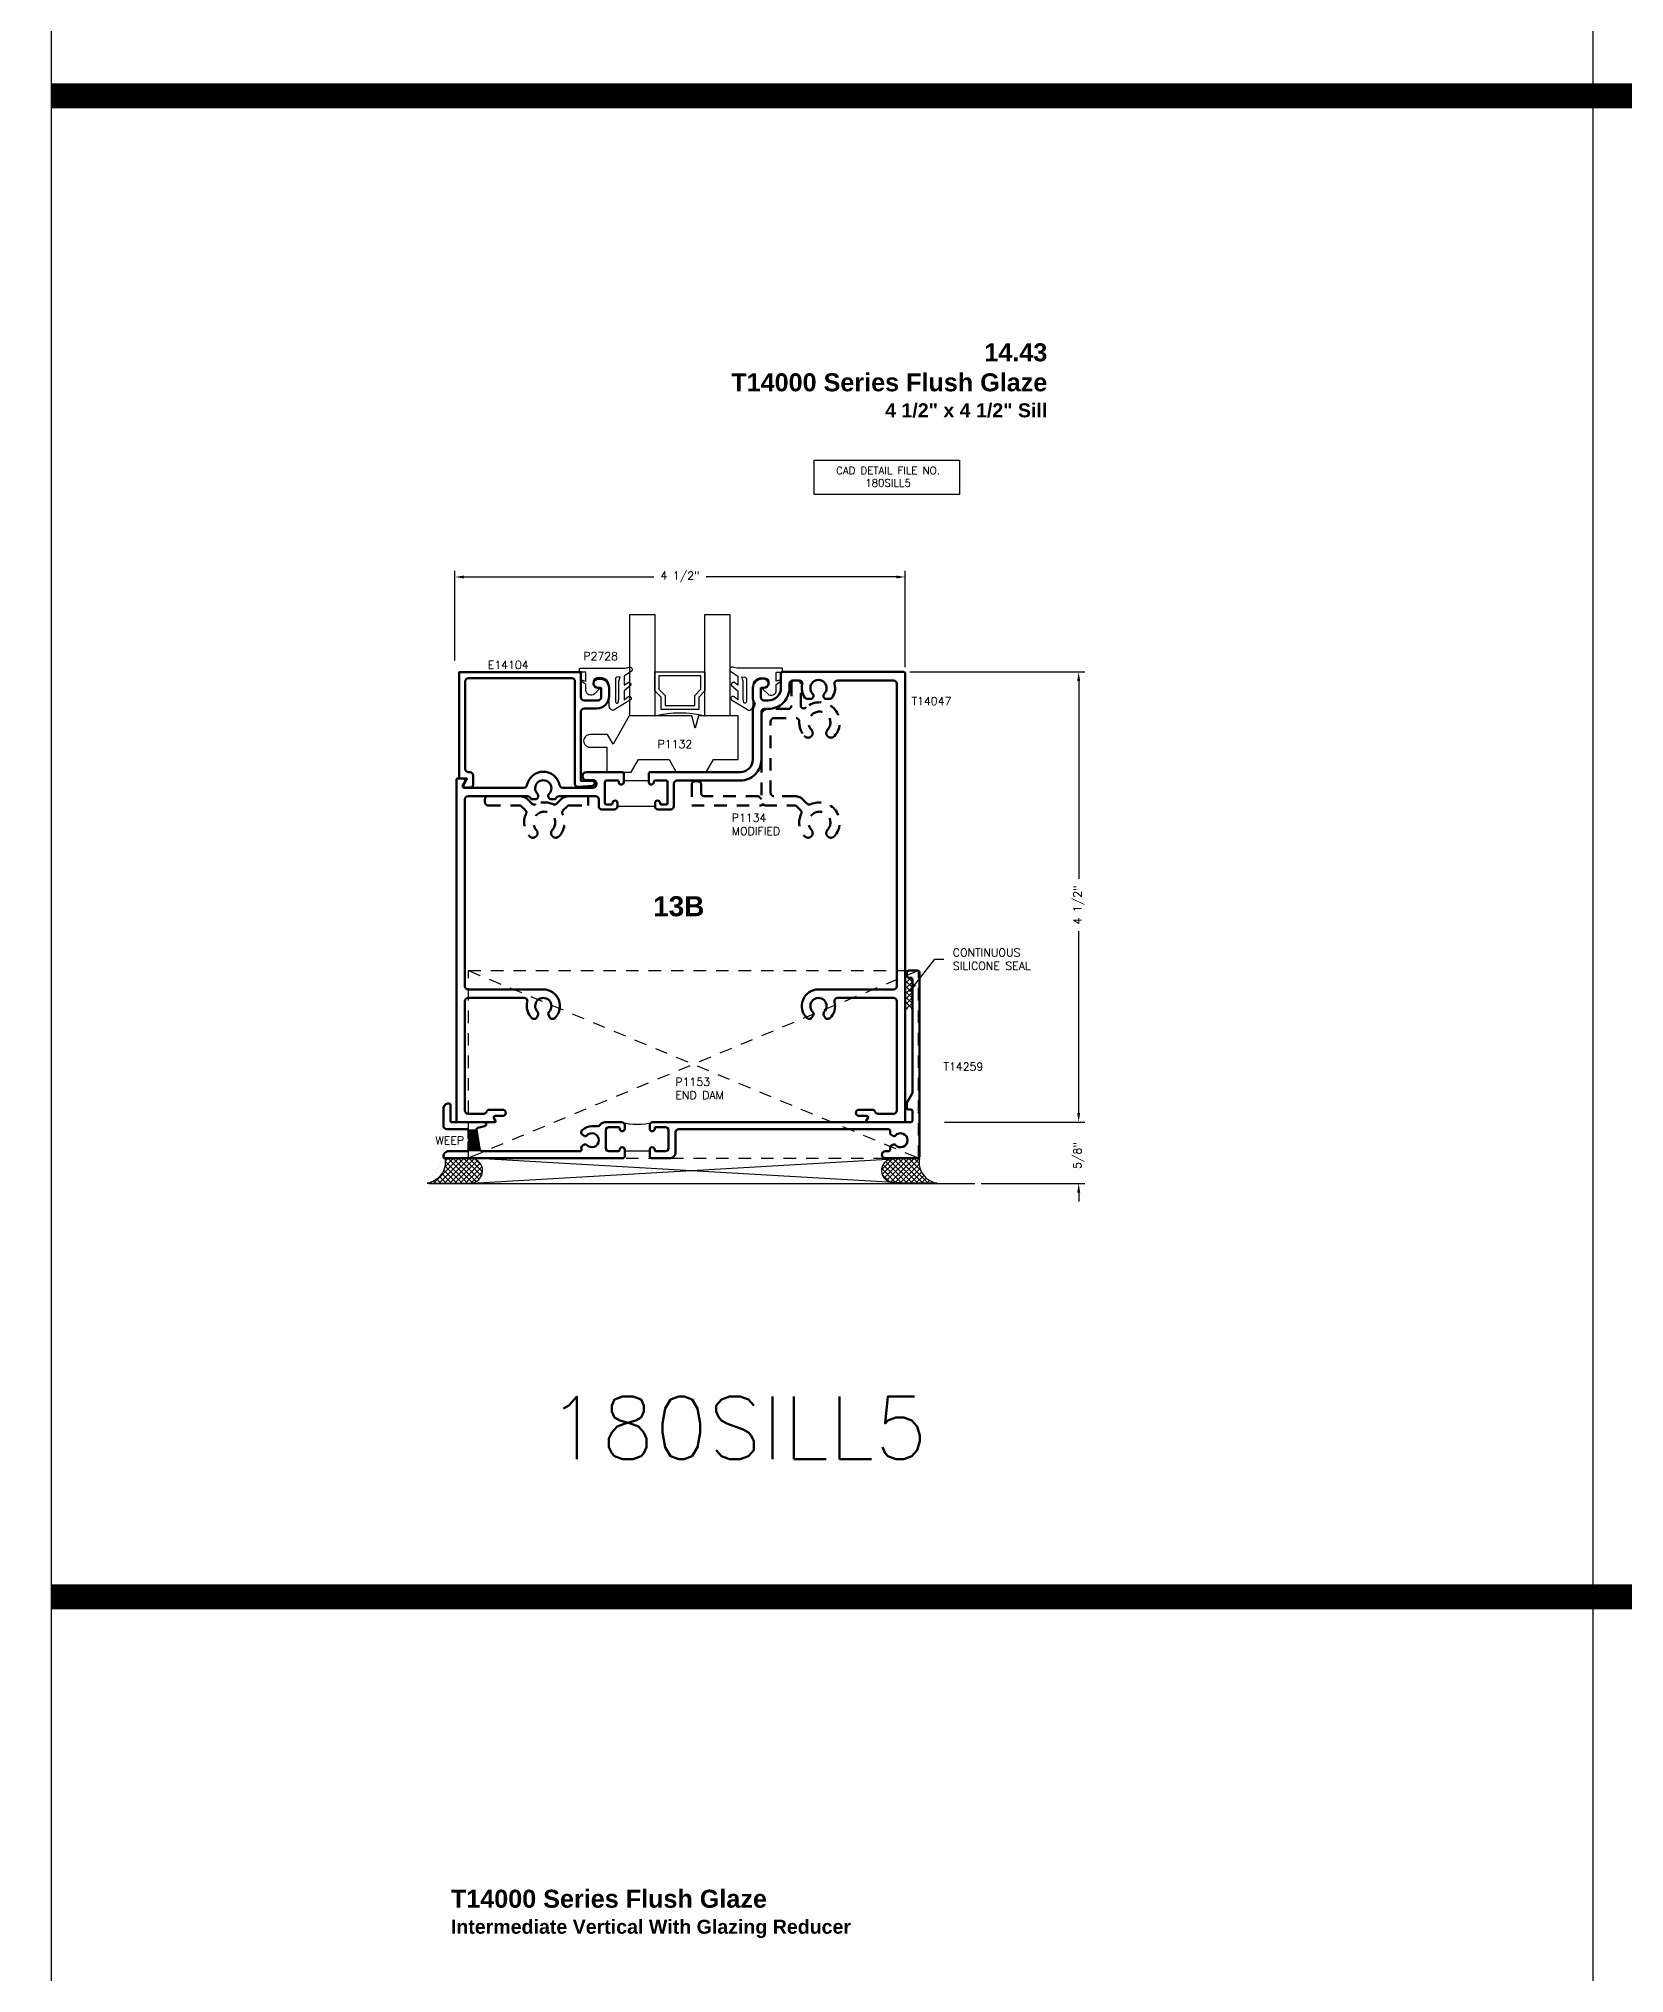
# Model space of a CAD drawing. Extents: x 0 to 152, y -15 to 75.
# Drawn here: x 0.12 to 15.97, y 11.11 to 30.45 of the extents above; entities that cross this region are included whole.
import ezdxf

# ---------------------------------------------------------------- set-up
doc = ezdxf.new("R2010")
doc.units = 0
doc.header["$MEASUREMENT"] = 0
doc.header["$PDMODE"] = 3
doc.linetypes.add('HIDDEN2', pattern=[0.1875, 0.125, -0.0625])
doc.layers.get('DEFPOINTS').update_dxf_attribs({"linetype": 'CONTINUOUS'})
for name, color, linetype in [('R-ANNO-DIMS', 3, 'CONTINUOUS'), ('R-ANNO-TEXT', 6, 'CONTINUOUS'), ('R-Det1', 4, 'CONTINUOUS'), ('R-Det2', 2, 'CONTINUOUS'), ('R-DET3', 5, 'CONTINUOUS'), ('R-OTLN', 1, 'CONTINUOUS'), ('R-PAT1', 5, 'CONTINUOUS'), ('TITLE', 7, 'CONTINUOUS')]:
    doc.layers.add(name, color=color, linetype=linetype)
doc.styles.get("Standard").update_dxf_attribs({"font": 'simplex'})
doc.dimstyles.new('1X', dxfattribs={"dimtxt": 0.08, "dimasz": 0.09, "dimexe": 0.0625, "dimexo": 0.0625, "dimgap": 0.062, "dimtad": 0, "dimdec": 5, "dimzin": 4, "dimdsep": 46, "dimlunit": 5, "dimtxsty": 'Standard', "dimcen": 0, "dimclrd": 256, "dimclre": 256, "dimclrt": 256, "dimadec": 0, "dimazin": 1, "dimtfac": 1, "dimtdec": 5, "dimtofl": 0, "dimtmove": 0, "dimatfit": 3, "dimfxl": 1, "dimfrac": 2, "dimtolj": 1, "dimtzin": 4, "dimarcsym": 0})

# ---------------------------------------------------------------- blocks, each defined once
blk = doc.blocks.new('*D125')
at = {"layer": 'DEFPOINTS', "color": 0}
for p in [(8.785, 25.071), (4.285, 24.173), (8.785, 24.106)]:
    blk.add_point(p, dxfattribs=at)
at = {"layer": 'R-ANNO-DIMS', "lineweight": -2}
for p, q in [((4.285, 24.236), (4.285, 25.134)), ((4.375, 25.071), (6.273, 25.071)), ((8.695, 25.071), (6.797, 25.071)), ((8.785, 24.169), (8.785, 25.134))]:
    blk.add_line(p, q, dxfattribs=at)
at = {"layer": 'R-ANNO-DIMS'}
for points in [[(4.375, 25.086), (4.375, 25.056), (4.285, 25.071)], [(8.695, 25.086), (8.695, 25.056), (8.785, 25.071)]]:
    blk.add_solid(points, dxfattribs=at)
at = {"layer": 'R-ANNO-DIMS', "insert": (6.535, 25.071), "char_height": 0.08, "attachment_point": 5}
blk.add_mtext('\\A1;4 1/2"', dxfattribs=at)
blk = doc.blocks.new('*D126')
at = {"layer": 'DEFPOINTS', "color": 0}
for p in [(8.77, 24.122), (10.519, 24.122), (9.115, 19.623)]:
    blk.add_point(p, dxfattribs=at)
at = {"layer": 'R-ANNO-DIMS', "lineweight": -2}
for p, q in [((8.833, 24.122), (10.581, 24.122)), ((10.519, 24.032), (10.519, 22.055)), ((10.519, 19.713), (10.519, 21.531)), ((9.177, 19.623), (10.581, 19.623))]:
    blk.add_line(p, q, dxfattribs=at)
at = {"layer": 'R-ANNO-DIMS'}
for points in [[(10.504, 24.032), (10.534, 24.032), (10.519, 24.122)], [(10.504, 19.713), (10.534, 19.713), (10.519, 19.623)]]:
    blk.add_solid(points, dxfattribs=at)
at = {"layer": 'R-ANNO-DIMS', "insert": (10.519, 21.793), "char_height": 0.08, "attachment_point": 5, "rotation": 90}
blk.add_mtext('\\A1;4 1/2"', dxfattribs=at)
blk = doc.blocks.new('*D127')
at = {"layer": 'DEFPOINTS', "color": 0}
for p in [(9.115, 19.623), (10.519, 19.623), (9.481, 19.008)]:
    blk.add_point(p, dxfattribs=at)
at = {"layer": 'R-ANNO-DIMS', "lineweight": -2}
for p, q in [((10.519, 19.713), (10.519, 19.803)), ((9.177, 19.623), (10.581, 19.623)), ((9.543, 19.008), (10.581, 19.008)), ((10.519, 18.918), (10.519, 18.828))]:
    blk.add_line(p, q, dxfattribs=at)
at = {"layer": 'R-ANNO-DIMS'}
for points in [[(10.504, 19.713), (10.534, 19.713), (10.519, 19.623)], [(10.504, 18.918), (10.534, 18.918), (10.519, 19.008)]]:
    blk.add_solid(points, dxfattribs=at)
at = {"layer": 'R-ANNO-DIMS', "insert": (10.519, 19.288), "char_height": 0.08, "attachment_point": 5, "rotation": 90}
blk.add_mtext('\\A1;5/8"', dxfattribs=at)
blk = doc.blocks.new('P2728 gasket')
at = {"layer": 'R-Det2'}
blk.add_lwpolyline([(86.461, 33.362), (86.567, 33.537, 0.301952), (86.52, 33.577), (86.32, 33.577, -0.414214), (86.24, 33.657), (86.24, 33.695, -0.388879), (86.276, 33.735), (86.292, 33.736, -0.440011), (86.336, 33.696), (86.336, 33.682, 0.668179), (86.353, 33.675), (86.401, 33.724, 0.668179), (86.366, 33.809), (86.307, 33.809), (86.279, 33.849, 0.836323), (86.264, 33.842), (86.273, 33.809), (86.189, 33.809, -0.414214), (86.183, 33.815), (86.183, 33.865, 0.414214), (86.177, 33.871), (86.149, 33.871, 0.414214), (86.143, 33.865), (86.143, 33.427, -0.083245), (86.135, 33.378), (86.135, 33.378)], format="xyb", dxfattribs=at)
at = {"layer": 'R-Det2', "lineweight": 25}
blk.add_lwpolyline([(86.235, 33.499, -0.372312), (86.249, 33.512), (86.48, 33.512, -0.668179), (86.49, 33.486), (86.448, 33.478), (86.274, 33.478), (86.23, 33.465)], format="xyb", close=True, dxfattribs=at)
at = {"layer": 'R-Det2'}
for points in [[(86.174, 33.352), (86.223, 33.426), (86.314, 33.426), (86.283, 33.384)], [(86.313, 33.359), (86.371, 33.426), (86.462, 33.426), (86.431, 33.388)]]:
    blk.add_lwpolyline(points, dxfattribs=at)
at = {"layer": 'R-Det2', "ltscale": 0.1}
for centre, radius, start, end in [((86.157, 33.369), 0.0237, 157.7655, 314.5007), ((86.313, 33.388), 0.0297, 188.4603, 270), ((86.446, 33.375), 0.0199, 139.7022, 319.7022)]:
    blk.add_arc(centre, radius, start, end, dxfattribs=at)
blk = doc.blocks.new('P1153')
at = {"layer": 'R-DET3', "linetype": 'HIDDEN2'}
for p, q in [((150.972, 34.469), (155.472, 32.594)), ((155.47, 34.469), (150.972, 32.594)), ((150.972, 32.594), (150.972, 34.469)), ((150.972, 34.468), (155.467, 34.468)), ((155.47, 32.595), (155.47, 34.47)), ((150.972, 32.594), (155.472, 32.594))]:
    blk.add_line(p, q, dxfattribs=at)

msp = doc.modelspace()

# ---------------------------------------------------------------- hatches: boundary and pattern name
at = {"layer": 'R-PAT1'}
h = msp.add_hatch(dxfattribs=at)
h.set_pattern_fill('ANSI37', color=256, scale=0.3, style=0)
h.set_pattern_definition([(45, (2.56945, 16.859855), (-0.0265165, 0.0265165), []), (135, (2.56945, 16.859855), (-0.0265165, -0.0265165), [])])
h.paths.add_polyline_path([(8.8571288, 21.0664988), (8.817174, 21.0664988, -0.0007515564), (8.8171288, 21.0664988), (8.7852636, 21.0664988), (8.7852636, 20.7499442), (8.8571288, 20.7499442)])
h = msp.add_hatch(color=256, dxfattribs=at)
edge = h.paths.add_edge_path()
edge.add_line((4.4196006, 19.4638595), (4.4196006, 19.5364988))
edge.add_arc((4.4046006, 19.5364988), 0.015, 0.00000007, 61.04497582)
edge.add_arc((4.4123466, 19.5504988), 0.001, 90, 241.04497576, ccw=False)
edge.add_line((4.4123466, 19.5514988), (4.5002807, 19.5514988))
edge.add_arc((4.5002807, 19.5504988), 0.001, -0.87114697, 89.99999943, ccw=False)
edge.add_arc((4.5162789, 19.5502556), 0.015, 179.1288536, 188.70564744)
edge.add_line((4.5014517, 19.5479852), (4.5305723, 19.3578067))
edge.add_arc((4.5612151, 19.3624988), 0.031, 188.70564744, 249.63586525)
edge.add_arc((4.5500796, 19.3324988), 0.001, -89.99999994, 69.63586531, ccw=False)
edge.add_line((4.5500796, 19.3314988), (4.4123466, 19.3314988))
edge.add_arc((4.4123466, 19.3324988), 0.001, 118.95502424, 270, ccw=False)
edge.add_arc((4.4046006, 19.3464988), 0.015, 298.95502418, 359.99999993)
edge.add_line((4.4196006, 19.3464988), (4.4196006, 19.4191382))
edge.add_arc((4.4346006, 19.4191382), 0.015, 131.8103149, 180, ccw=False)
edge.add_arc((4.4146006, 19.4414988), 0.015, 311.8103149, 408.1896851)
edge.add_arc((4.4346006, 19.4638595), 0.015, 180, 228.1896851, ccw=False)
h = msp.add_hatch(dxfattribs=at)
h.set_pattern_fill('ANSI37', color=256, scale=0.3, style=0)
h.set_pattern_definition([(315, (2.571062, 25.19901), (-0.0265165, -0.0265165), []), (225, (2.571062, 25.19901), (-0.0265165, 0.0265165), [])])
edge = h.paths.add_edge_path()
edge.add_line((4.0065796, 19.0116357), (4.435223, 19.0116357))
edge.add_arc((4.435223, 19.1374114), 0.1257757, 270.0000074, 447.46272372)
edge.add_line((4.440791, 19.2630638), (4.1846006, 19.2614988))
edge.add_arc((3.9741027, 19.2231238), 0.2139673, -81.2696477, 10.33190092, ccw=False)
h = msp.add_hatch(dxfattribs=at)
h.set_pattern_fill('ANSI37', color=256, scale=0.3, style=0)
h.set_pattern_definition([(315, (2.82859, 25.19901), (-0.0265165, -0.0265165), []), (225, (2.82859, 25.19901), (-0.0265165, 0.0265165), [])])
edge = h.paths.add_edge_path()
edge.add_line((9.1051497, 19.0116357), (8.6765064, 19.0116357))
edge.add_arc((8.6765064, 19.1374114), 0.1257757, 92.53727628, 269.9999926, ccw=False)
edge.add_line((8.6709384, 19.2630638), (8.9271288, 19.2614988))
edge.add_arc((9.1376266, 19.2231238), 0.2139673, 169.66809908, 261.2696477)

# ---------------------------------------------------------------- linework, layer by layer
at = {"layer": 'R-ANNO-TEXT'}
msp.add_lwpolyline([(7.8766076, 26.2391782), (9.3280875, 26.2391782), (9.3280875, 25.8971154), (7.8766076, 25.8971154)], close=True, dxfattribs=at)
at = {"layer": 'R-Det1', "color": 5}
msp.add_line((4.0249692, 19.0082482), (9.4809692, 19.0082482), dxfattribs=at)
at = {"layer": 'R-Det1', "lineweight": 50}
for points in [[(5.7009395, 23.7564988, 0.4144), (5.8259395, 23.8814988), (5.8259395, 23.9614988, 0.4139789032), (5.7329395, 24.0544988), (5.7164395, 24.0544988, 1), (5.7164395, 23.9614988), (5.7459395, 23.9614988), (5.7459395, 23.8674988, -0.4129032258), (5.7149395, 23.8364988), (5.5759395, 23.8364988, -0.4129032258), (5.5449395, 23.8674988), (5.5449395, 24.1204988), (4.3278395, 24.1204988), (4.3278395, 23.0584988), (4.4028395, 23.0584988), (4.3702395, 22.9880988, 0.5484584395), (4.3848395, 22.9654988), (4.4378395, 22.9654988, 0.4133333333), (4.4678395, 22.9954988), (4.4678395, 23.0584988), (4.4678395, 23.0894988, 0.4129032258), (4.4368395, 23.1204988), (4.4178395, 23.1204988, -0.4133333333), (4.3878395, 23.1504988), (4.3878395, 24.0274988, -0.4129032258), (4.4188395, 24.0584988), (5.4539395, 24.0584988, -0.4129032258), (5.4849395, 24.0274988), (5.4849395, 23.0042988, 0.4379270187), (5.5184395, 22.9733988), (5.6587395, 22.9845988, 0.963981017), (5.6568395, 23.0344988), (5.5449395, 23.0344988), (5.5449395, 23.7254988, -0.4129032258), (5.5759395, 23.7564988), (5.7009395, 23.7564988)], [(6.2316333, 19.3314988), (6.2316333, 19.2764988), (6.2466333, 19.2614988), (6.4276333, 19.2614988, 0.4142135624), (6.4896333, 19.3234988), (6.4896333, 19.5204988, -0.4142135624), (6.5206333, 19.5514988), (8.6149751, 19.5514988, -0.4791776784), (8.6345078, 19.5272005, 0.3269025534), (8.6492833, 19.4936912), (8.6673046, 19.4832866, 0.3624762266), (8.6862442, 19.4865746, -2.7339006994), (8.6860555, 19.3962429, 0.3636585422), (8.6670754, 19.3995788), (8.6490187, 19.3891537, 0.3260540704), (8.6342228, 19.3557373, -0.4782352127), (8.6146771, 19.3314988), (8.5871288, 19.3314988, 1), (8.5871288, 19.2614988), (8.9121288, 19.2614988, 0.4142135624), (8.9271288, 19.2764988), (8.9271288, 21.1214988, 0.4142135624), (8.9121288, 21.1364988), (8.8221288, 21.1364988, 0.4142135624), (8.8021288, 21.1164988), (8.8021288, 21.0861504, 0.4142135624), (8.8221288, 21.0661504), (8.8371288, 21.0661504, -0.4142135624), (8.8571288, 21.0461504), (8.8571288, 19.9191206, -0.1316524976), (8.8544493, 19.9091206), (8.8048083, 19.8231399, 0.1316524976), (8.8021288, 19.8131399), (8.8021288, 19.7634988, 0.4142135624), (8.8171288, 19.7484988), (8.8421288, 19.7484988, -0.4142135624), (8.8571288, 19.7334988), (8.8571288, 19.6364988, -0.4142135624), (8.8421288, 19.6214988), (6.2626333, 19.6214988, 0.4142135624), (6.2316333, 19.5904988), (6.2316333, 19.5564988, 0.4142135624), (6.2566333, 19.5314988, 0.4142135624), (6.2816333, 19.5564988, -0.4142135624), (6.2966333, 19.5714988), (6.3886333, 19.5714988, -0.4142135624), (6.4196333, 19.5404988), (6.4196333, 19.3624988, -0.4142135624), (6.3886333, 19.3314988), (6.2966333, 19.3314988, -0.4142135624), (6.2816333, 19.3464988, 0.4142135624), (6.2566333, 19.3714988, 0.4142135624), (6.2316333, 19.3464988)], [(5.9816333, 19.3314988), (5.9816333, 19.3464988, 0.4142135624), (5.9566333, 19.3714988, 0.4142135624), (5.9316333, 19.3464988, -0.4142135624), (5.9166333, 19.3314988), (5.8246333, 19.3314988, -0.4142135624), (5.7936333, 19.3624988), (5.7936333, 19.5404988, -0.4142135624), (5.8246333, 19.5714988), (5.9166333, 19.5714988, -0.4142135624), (5.9316333, 19.5564988, 0.4142135624), (5.9566333, 19.5314988, 0.4142135624), (5.9816333, 19.5564988), (5.9816333, 19.5904988, 0.4142135624), (5.9506333, 19.6214988), (5.7856333, 19.6214988, 0.2643693156), (5.7323591, 19.5912141, -0.2643693156), (5.7151738, 19.5814448), (5.6536333, 19.5814448, 0.1915114353), (5.5575013, 19.5432221, 0.5020398469), (5.5632877, 19.4938389), (5.5813089, 19.4834343, 0.3624762266), (5.6002485, 19.4867224, -2.7339006994), (5.6000598, 19.3963906, 0.3636585422), (5.5810797, 19.3997265), (5.5609898, 19.3881276), (5.5630695, 19.3894286, 0.3670284037), (5.5493975, 19.3517222, -0.5226700084), (5.5353363, 19.3314988), (4.5612151, 19.3314988, -0.3703793277), (4.5305723, 19.3578067), (4.5014517, 19.5479852, -0.3873357555), (4.5126467, 19.5648092), (4.5819056, 19.582094, 0.88462431), (4.5770627, 19.6214988), (4.2546006, 19.6214988, -0.4142135624), (4.2396006, 19.6364988), (4.2396006, 19.7944988, 0.4142135624), (4.2246006, 19.8094988, 0.4142135624), (4.1696006, 19.7544988), (4.1696006, 19.5864988, 0.4142135624), (4.2046006, 19.5514988), (4.4046006, 19.5514988, -0.4142135624), (4.4196006, 19.5364988), (4.4196006, 19.4638595, 0.2134217653), (4.4246006, 19.4526792, -0.4306146857), (4.4252072, 19.4308922), (4.423994, 19.429679, 0.1989123674), (4.4196006, 19.4190724), (4.4196006, 19.3464988, -0.4142135624), (4.4046006, 19.3314988), (4.2246006, 19.3314988, 0.4142135624), (4.1696006, 19.2764988), (4.1696006, 19.2764988, 0.4142135624), (4.1846006, 19.2614988), (5.9666333, 19.2614988), (5.9816333, 19.2764988)]]:
    msp.add_lwpolyline(points, format="xyb", close=True, dxfattribs=at)
at = {"layer": 'R-Det2'}
msp.add_lwpolyline([(6.2837011, 23.6834998), (6.0337011, 23.6834998), (6.0337011, 24.6975836), (6.2837011, 24.6975836), (6.2837011, 24.1214998), (6.7837011, 24.1214998), (6.7837011, 24.6975836), (7.0337011, 24.6975836), (7.0337011, 23.6834998), (6.7837011, 23.6834998), (6.7837011, 24.1214998), (6.7837011, 23.9334998), (6.7217011, 23.8714998), (6.7217011, 23.7464998), (6.3457011, 23.7464998), (6.3457011, 23.8714998), (6.2837011, 23.9334998), (6.2837011, 24.1214998), (6.2837011, 23.6834998, -0.1233101835), (6.7837011, 23.6834998, 0.8755579354)], format="xyb", dxfattribs=at)
msp.add_lwpolyline([(6.3237011, 24.0814998), (6.3237011, 23.9500684), (6.3857011, 23.8880684), (6.3857011, 23.7864998), (6.6817011, 23.7864998), (6.6817011, 23.8880684), (6.7437011, 23.9500684), (6.7437011, 24.0814998), (6.3237011, 24.0814998)], dxfattribs=at)
at = {"layer": 'R-Det2', "color": 2}
msp.add_lwpolyline([(6.4253595, 23.2464989), (6.4975283, 23.1214988), (6.7972226, 23.1214988), (6.8693914, 23.2464989), (7.1153332, 23.2464989), (7.1153332, 23.6834998), (6.719022, 23.6834998), (6.6855283, 23.5584998), (6.6520347, 23.6834998), (6.027896, 23.6834998), (5.8652275, 23.4017498), (5.8111009, 23.4954998), (5.6336066, 23.4954998, 0.4142135624), (5.5716066, 23.4334998), (5.5716066, 23.4324998, 0.4142135624), (5.6336066, 23.3704998), (5.8028332, 23.3704998), (5.8028332, 23.1214988), (6.0475283, 23.1214988), (6.1196971, 23.2464989)], format="xyb", close=True, dxfattribs=at)
at = {"layer": 'R-DET3'}
for p, q in [((4.4557619, 19.0114988), (8.7851288, 19.2614988)), ((8.7851288, 19.0114988), (4.4557619, 19.2614988))]:
    msp.add_line(p, q, dxfattribs=at)
at = {"layer": 'R-DET3', "linetype": 'HIDDEN2', "lineweight": 50}
for points in [[(7.4404472, 23.6283465, -0.4142135624), (7.4714472, 23.6593465), (7.6957353, 23.6593465, -0.4289597164), (7.7266964, 23.6267946, 0.2010444958), (7.7797523, 23.4799523, 0.0616447566), (7.7884582, 23.4725576, 0.4311315419), (7.8542508, 23.4881772, 0.3278181232), (7.848209, 23.5429022, -2.2780811719), (8.0086773, 23.5429022, 0.3278181232), (8.0026355, 23.4881772, 0.5062303828), (8.077134, 23.4799523, 0.956981471), (7.7923316, 23.765939, -0.6516590583), (7.7404432, 23.7888448), (7.7404432, 24.0056821, 0.4142135624), (7.7094432, 24.0366821), (7.6784432, 24.0366821, 0.4142135624), (7.6474432, 24.0056821), (7.6474432, 23.7833465, -0.4142135624), (7.6164432, 23.7523465), (7.4094472, 23.7523465, 0.4142135624), (7.3474472, 23.6903465), (7.3474472, 22.8506443), (7.3174083, 22.8806831), (6.7763332, 22.8806831, -0.4142135624), (6.7453332, 22.9116831), (6.7453332, 22.9976831, 0.4142135624), (6.7143332, 23.0286831), (6.6833332, 23.0286831, 0.4142135624), (6.6523332, 22.9976831), (6.6523332, 22.7876831), (7.3474188, 22.7876831), (7.3624188, 22.8026831), (7.3774188, 22.7876831), (7.6788406, 22.7876831, -0.1989123674), (7.7007609, 22.7786034), (7.7401877, 22.7391766, -0.3180460654), (7.7462307, 22.7038752, 0.3065542285), (7.7797523, 22.4799523, 0.5062303828), (7.8542508, 22.4881772, 0.3278181232), (7.848209, 22.5429022, -2.2780811719), (8.0086773, 22.5429022, 0.3278181232), (8.0026355, 22.4881772, 0.5062303828), (8.077134, 22.4799523, 0.8256018173), (7.8412501, 22.7988945, -0.3180460654), (7.8059487, 22.8049375), (7.7665218, 22.8443643, 0.1989123674), (7.6788406, 22.8806831), (7.4714472, 22.8806831, -0.4142135624), (7.4404472, 22.9116831)], [(4.5854432, 22.8496931), (4.5854432, 22.8186931, 0.4142135624), (4.6164432, 22.7876931), (4.9288306, 22.7876931, -0.1989123674), (4.9507509, 22.7786134), (4.9901877, 22.7391766, -0.3180460654), (4.9962307, 22.7038752, 0.3065542285), (5.0297523, 22.4799523, 0.5062303828), (5.1042508, 22.4881772, 0.3278181232), (5.098209, 22.5429022, -2.2780811719), (5.2586773, 22.5429022, 0.3278181232), (5.2526355, 22.4881772, 0.5062303828), (5.327134, 22.4799523, 0.3065542285), (5.3606556, 22.7038752, -0.3180460654), (5.3666986, 22.7391766), (5.4061254, 22.7786034, -0.1989123674), (5.4280457, 22.7876831), (5.6168332, 22.7876831), (5.6168332, 22.8806831), (5.4284599, 22.8806831, 0.1989123674), (5.3400716, 22.8440714), (5.3009376, 22.8049375, -0.3180460654), (5.2656362, 22.7988945, 0.2269397181), (5.0912501, 22.7988945, -0.3180460654), (5.0559487, 22.8049375), (5.0168047, 22.8440814, 0.1989123674), (4.9284164, 22.8806931), (4.6164432, 22.8806931, 0.4142135624)]]:
    msp.add_lwpolyline(points, format="xyb", close=True, dxfattribs=at)
at = {"layer": 'R-OTLN', "lineweight": 50}
msp.add_lwpolyline([(7.838069, 23.8516821, 0.6627717165), (7.8603154, 23.9042714, -2.3639656694), (7.9765702, 23.9042707, 0.6627855201), (7.9988171, 23.8516811), (8.02863, 23.8516819, 0.2433300065), (8.0539312, 23.8647707, 0.2148331452), (8.0800543, 23.9986009, -0.4834428146), (8.1102347, 24.0366821), (8.6692636, 24.0366821, -0.4142135624), (8.7002636, 24.0056821), (8.7002636, 20.9794988, -0.4142135624), (8.6692636, 20.9484988), (7.9182644, 20.9484988, 0.6792926736), (7.8044424, 20.6616171, 0.4837689598), (7.8525358, 20.6686911), (7.8643752, 20.6891975, 0.3342992543), (7.8598509, 20.7262081, -2.3523684417), (7.9765764, 20.7262081, 0.3342992543), (7.9720521, 20.6891975), (7.9838778, 20.6687147, 0.483156024), (8.0319263, 20.6615986, 0.275533665), (8.0787866, 20.8245958, -0.491897661), (8.1087623, 20.8634988), (8.6692636, 20.8634988, -0.4142135624), (8.7002636, 20.8324988), (8.7002636, 19.7374988, -0.4142135624), (8.6692636, 19.7064988), (8.5131989, 19.7064988, -0.3106609705), (8.4842517, 19.7264056, 0.3086329541), (8.4552636, 19.7464988), (8.3242636, 19.7464988, 0.4161327233), (8.2932636, 19.7154988, 0.4193548387), (8.3242636, 19.6844988), (8.398609, 19.6844988, -0.5770602118), (8.4116059, 19.6620102), (8.3960383, 19.6349921, 0.5770602118), (8.4038365, 19.6214988), (8.7702636, 19.6214988, 0.4142135624), (8.7852636, 19.6364988), (8.7852636, 24.1064988, 0.4177964721), (8.7702648, 24.1216821), (7.5584492, 24.1216821, 0.4142135624), (7.5434492, 24.1066821), (7.5434492, 23.9626821, -0.4142135624), (7.4184492, 23.8376821), (7.3734482, 23.8376821, -0.4142135624), (7.3424482, 23.8686821), (7.3424482, 23.9626811), (7.3719492, 23.9626811, 1), (7.3719492, 24.0556811), (7.3554492, 24.0556821, 0.4177891482), (7.2624482, 23.9628005), (7.2624472, 23.8684015), (7.2624502, 23.8698826), (7.2624482, 23.8686821), (7.2624472, 23.8686821, 0.1316524976), (7.2766485, 23.8156821, -0.2679491924), (7.2766485, 23.7846821, 0.1316524976), (7.2624472, 23.7316821), (7.2624472, 23.2464988, -0.4142135624), (7.1374472, 23.1214988), (6.2325636, 23.1214988), (6.2225636, 23.1114988), (6.2225636, 23.0214988, 0.4120056355), (6.2475636, 22.9964988, 0.416), (6.2725636, 23.0214988, -0.4133333333), (6.2875636, 23.0364988), (6.3955636, 23.0364988, -0.4200158681), (6.4105636, 23.0214988), (6.4105636, 22.8114988, -0.4200158681), (6.3955636, 22.7964988), (6.3500636, 22.7964988, -0.4133333333), (6.3350636, 22.8114988, 0.4120056355), (6.3100636, 22.8364988, 0.408), (6.2850636, 22.8114988), (6.2850636, 22.7774988, 0.4161327233), (6.3160636, 22.7464988), (6.4415636, 22.7464988, 0.4193548387), (6.4725636, 22.7774988), (6.4725636, 23.0054988, -0.4129032258), (6.5035636, 23.0364988), (7.1374472, 23.0364988, 0.4142135624), (7.3474472, 23.2464988), (7.3474472, 23.7216821, -0.4142135624), (7.3784472, 23.7526821), (7.4184492, 23.7526821, 0.4142135624), (7.6284492, 23.9626821), (7.6284492, 24.0056821, -0.4142135624), (7.6594492, 24.0366821), (7.7266516, 24.0366821, -0.4834428146), (7.756832, 23.9986009, 0.2148325553), (7.7829549, 23.864771, 0.2433374164), (7.808257, 23.8516821)], format="xyb", close=True, dxfattribs=at)
msp.add_lwpolyline([(5.9725636, 23.0213469), (5.9725636, 23.1114988), (5.9625636, 23.1214988), (5.5995636, 23.1214988, 0.41), (5.5595636, 23.0814988, 0.4125022032), (5.5995636, 23.0414988), (5.6635636, 23.0414988, -0.4138916154), (5.6995636, 23.0054988), (5.6995636, 23.0004988, -0.4166666667), (5.6635636, 22.9644988), (5.3617874, 22.9644988, -0.3606485696), (5.3313237, 22.9897576, 0.8291413973), (5.0051036, 22.9897576, -0.3606485696), (4.9746399, 22.9644988), (4.3764636, 22.9644988, -0.5775639246), (4.3634636, 22.9869988), (4.3932636, 23.0384988), (4.3732636, 23.0584988), (4.3152636, 23.0584988, 0.4142135624), (4.3002636, 23.0434988), (4.3002636, 19.6364988, 0.4142135624), (4.3152636, 19.6214988), (4.6826694, 19.6214988, 0.5774571315), (4.6904622, 19.6350013), (4.6748661, 19.6619947, -0.5774571315), (4.687854, 19.6844988), (4.7622636, 19.6844988, 0.4161327233), (4.7932636, 19.7154988, 0.4129032258), (4.7622636, 19.7464988), (4.6312636, 19.7464988, 0.3095209089), (4.6021756, 19.7264057, -0.310662632), (4.5732284, 19.7064988), (4.4162636, 19.7064988, -0.4142135624), (4.3852636, 19.7374988), (4.3852636, 20.8324988, -0.4142135624), (4.4162636, 20.8634988), (4.9776677, 20.8634988, -0.4912880058), (5.0076589, 20.8246547, 0.2740939518), (5.0544011, 20.6616303, 0.4842019389), (5.1025262, 20.6686744), (5.1143752, 20.6891975, 0.3342992543), (5.1098509, 20.7262081, -2.3523684417), (5.2265764, 20.7262081, 0.3342992543), (5.2220521, 20.6891975), (5.2338915, 20.6686911, 0.4837689613), (5.2819849, 20.6616171, 0.679300043), (5.1681596, 20.9484988), (4.4162636, 20.9484988, -0.4142135624), (4.3852636, 20.9794988), (4.3852636, 22.8484988, -0.4142135624), (4.4162636, 22.8794988), (5.0112386, 22.8794988, -0.2441970582), (5.0365986, 22.8663277, 0.0329002581), (5.0497636, 22.8499988), (5.0872636, 22.8499988, 0.6594405986), (5.1098636, 22.9028988, -2.3476027397), (5.2266636, 22.9028988, 0.6626339668), (5.2492636, 22.8499988), (5.2866636, 22.8499988, 0.0352609401), (5.2999293, 22.8663134, -0.2443464095), (5.3252993, 22.8794988), (5.6915636, 22.8794988, -0.4142135624), (5.7225636, 22.8484988), (5.7225636, 22.7824988, 0.3840102182), (5.7535636, 22.7464988), (5.8790636, 22.7464988, 0.4193548387), (5.9100636, 22.7774988), (5.9100636, 22.8114988, 0.4120056355), (5.8850636, 22.8364988, 0.408), (5.8600636, 22.8114988, -0.4200158681), (5.8450636, 22.7964988), (5.7995636, 22.7964988, -0.4133333333), (5.7845636, 22.8114988), (5.7845636, 23.0214988, -0.4133333333), (5.7995636, 23.0364988), (5.9075636, 23.0364988, -0.4200158681), (5.9225636, 23.0214988, 0.4120056355), (5.9475636, 22.9964988, 0.416), (5.9725636, 23.0214988)], format="xyb", dxfattribs=at)
at = {"layer": 'R-PAT1'}
msp.add_lwpolyline([(5.9075636, 23.0364988, -0.4200158681), (5.9225636, 23.0214988, 0.4120056355), (5.9475636, 22.9964988, 0.416), (5.9725636, 23.0214988), (5.9725636, 23.0364988), (6.2225636, 23.0364988), (6.2225636, 23.0214988, 0.4120056355), (6.2475636, 22.9964988, 0.416), (6.2725636, 23.0214988, -0.4133333333), (6.2875636, 23.0364988), (6.3955636, 23.0364988, -0.4200158681), (6.4105636, 23.0214988), (6.4105636, 22.8114988, -0.4200158681), (6.3955636, 22.7964988), (6.3500636, 22.7964988, -0.4133333333), (6.3350636, 22.8114988, 0.4120056355), (6.3100636, 22.8364988, 0.408), (6.2850636, 22.8114988), (6.2850636, 22.7774988), (5.9100636, 22.7774988), (5.9100636, 22.8114988, 0.4120056355), (5.8850636, 22.8364988, 0.408), (5.8600636, 22.8114988, -0.4200158681), (5.8450636, 22.7964988), (5.7995636, 22.7964988, -0.4133333333), (5.7845636, 22.8114988), (5.7845636, 23.0214988, -0.4133333333), (5.7995636, 23.0364988)], format="xyb", close=True, dxfattribs=at)
for points in [[(6.2626333, 19.6214988), (6.2626333, 19.6214988, 0.4142135624), (6.2316333, 19.5904988), (6.2316333, 19.5564988, 1), (6.2816333, 19.5564988, -0.4142135624), (6.2966333, 19.5714988), (6.4046333, 19.5714988, -0.4142135624), (6.4196333, 19.5564988), (6.4196333, 19.3464988, -0.4142135624), (6.4046333, 19.3314988), (6.2966333, 19.3314988, -0.4142135624), (6.2816333, 19.3464988, 1), (6.2316333, 19.3464988), (6.2316333, 19.3314988), (5.9816333, 19.3314988), (5.9816333, 19.3464988, 1), (5.9316333, 19.3464988, -0.4142135624), (5.9166333, 19.3314988), (5.8086333, 19.3314988, -0.4142135624), (5.7936333, 19.3464988), (5.7936333, 19.5564988, -0.4142135624), (5.8086333, 19.5714988), (5.9166333, 19.5714988, -0.4142135624), (5.9316333, 19.5564988, 1), (5.9816333, 19.5564988), (5.9816333, 19.5904988, 0.4142135624), (5.9506333, 19.6214988), (5.9506333, 19.6214988), (5.9506333, 19.6214988, 0.1298789824), (6.2626329, 19.6214988)], [(4.0065796, 19.0116357), (4.435223, 19.0116357, 0.9780995873), (4.440791, 19.2630638), (4.1846006, 19.2614988, -0.4224245011), (4.0065796, 19.0116357, -1.1845073301)], [(9.1051497, 19.0116357), (8.6765064, 19.0116357, -0.9780995873), (8.6709384, 19.2630638), (8.9271288, 19.2614988, 0.4224245011), (9.1051497, 19.0116357, 1.1845073301)]]:
    msp.add_lwpolyline(points, format="xyb", dxfattribs=at)
at = {"layer": 'TITLE'}
for p, q in [((15.6564445, 74.8789502), (15.6564445, -0.1210498)), ((0.25, 69.8789502), (0.25, -0.1210498))]:
    msp.add_line(p, q, dxfattribs=at)
at = {"layer": 'TITLE', "const_width": 0.25}
for points in [[(0.25, 29.8789502), (138.9080005, 29.8789502)], [(0.25, 14.8789502), (138.9080005, 14.8789502)]]:
    msp.add_lwpolyline(points, dxfattribs=at)

# ---------------------------------------------------------------- block references
at = {"layer": 'R-Det2', "xscale": -1, "rotation": 90}
msp.add_blockref('P2728 gasket', (39.402605, 110.3038519), dxfattribs=at)
at = {"layer": 'R-Det2', "rotation": 270}
msp.add_blockref('P2728 gasket', (-26.3127261, 110.3038519), dxfattribs=at)
at = {"layer": 'R-OTLN'}
msp.add_blockref('P1153', (-146.5522747, -13.331514), dxfattribs=at)

# ---------------------------------------------------------------- texts
at = {"layer": 'R-ANNO-TEXT'}
for s, insert, char_height, width, attachment_point in [('CAD DETAIL FILE NO.\\P180SILL5', (8.6132898, 26.1735955), 0.075, 1.875, 2), ('{\\fArial|b1|i0|c0|p34;13B}', (6.778133, 21.8803871, 6.2106922), 0.2, 7.44, 3)]:
    msp.add_mtext(s, dxfattribs=dict(at, insert=insert, char_height=char_height, width=width, attachment_point=attachment_point))
at = {"layer": 'R-ANNO-TEXT', "char_height": 0.08}
for s, insert, attachment_point in [('E14104', (5.0215777, 24.1923635), 6), ('\\A1;P2728', (5.9149061, 24.2801381), 6), ('\\A1;T14047', (9.246982, 23.8309271), 6), ('P1132', (6.6570235, 23.4003528), 6), ('P1134\\PMODIFIED', (7.0516424, 22.5976358), 4), ('\\A1;CONTINUOUS \\PSILICONE SEAL', (9.261041, 21.2505023), 4), ('T14259', (9.5654257, 20.1770761), 6), ('\\A1;P1153\\PEND DAM', (6.4888099, 19.9583478), 4), ('\\A1;WEEP', (4.3762295, 19.4403443), 6)]:
    msp.add_mtext(s, dxfattribs=dict(at, insert=insert, attachment_point=attachment_point))
at = {"layer": 'TITLE'}
msp.add_text('180SILL5', height=0.625, dxfattribs=at).set_placement((5.2087127, 16.2533469))
at = {"layer": 'TITLE', "char_height": 0.18, "width": 7.44}
for s, insert, attachment_point in [('{\\fArial|b1|i0|c0|p34;14.43\\PT14000 Series Flush Glaze\\P\\H0.7778x;4 1/2" x 4 1/2" Sill}', (10.2053191, 27.4069921, 6.2106922), 3), ('{\\fArial|b1|i0|c0|p34;\\PT14000 Series Flush Glaze\\P\\H0.7778x;Intermediate Vertical With Glazing Reducer}', (4.2446886, 12.2502617, 6.2106922), 1)]:
    msp.add_mtext(s, dxfattribs=dict(at, insert=insert, attachment_point=attachment_point))

# ---------------------------------------------------------------- dimensions: what is measured, and where the dimension line sits
at = {"layer": 'R-ANNO-DIMS'}
dim = msp.add_linear_dim(base=(8.7852636, 25.0710861), p1=(4.2848049, 24.1730548), p2=(8.7852636, 24.1064988), dimstyle='1X', override={"dimpost": '"'}, dxfattribs=at)
dim.commit()
dim.dimension.update_dxf_attribs({"geometry": '*D125', "text_midpoint": (6.5350343, 25.0710861), "dimtype": 160})
for base, p1, p2, picture, middle in [((10.5185678, 24.1216821), (9.1146046, 19.6228622), (8.7702648, 24.1216821), '*D126', (10.5185678, 21.7934009)), ((10.5185678, 19.6228622), (9.4809692, 19.0082482), (9.1146046, 19.6228622), '*D127', (10.5185678, 19.2883498))]:
    dim = msp.add_linear_dim(base=base, p1=p1, p2=p2, angle=90, dimstyle='1X', override={"dimpost": '"'}, dxfattribs=at)
    dim.commit()
    dim.dimension.update_dxf_attribs({"geometry": picture, "text_midpoint": middle, "dimtype": 160})

# ---------------------------------------------------------------- leaders
at = {"layer": 'R-ANNO-TEXT', "annotation_type": 0, "has_hookline": 1, "hookline_direction": 0}
msp.add_leader([(8.8283593, 20.9265407), (9.081041, 21.2505023), (9.171041, 21.2505023)], dimstyle='1X', dxfattribs=at)

doc.saveas('drawing.dxf')
